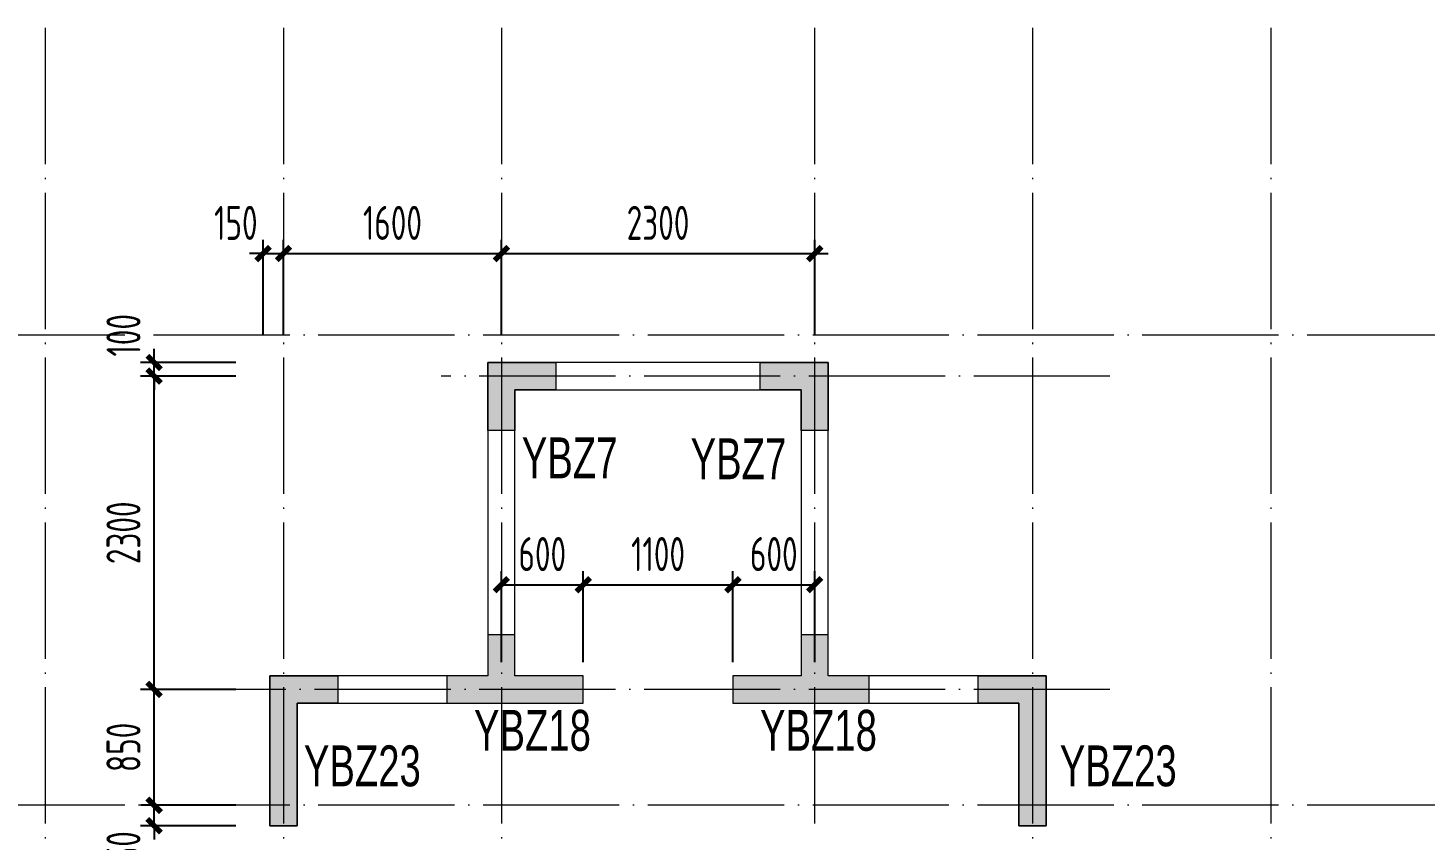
# Model space of a CAD drawing. Extents: x -129922 to 1190196, y -520662 to 139923.
# Drawn here: x 311029 to 321287, y -165079 to -159118 of the extents above; entities that cross this region are included whole.
import ezdxf
from ezdxf.enums import TextEntityAlignment as Align

# ---------------------------------------------------------------- set-up
doc = ezdxf.new("R2010")
doc.units = 0
doc.header["$LTSCALE"] = 1000
doc.header["$MEASUREMENT"] = 0
doc.linetypes.add('DOTE', pattern=[2.42, 2, -0.2, 0.02, -0.2])
for name, color, linetype, lineweight in [('A-轴线-塔楼', 1, 'DOTE', 9), ('S-基础-HATCH', 251, 'Continuous', 20), ('S-墙柱-COLU', 50, 'Continuous', 20), ('S-墙柱-DIM', 3, 'Continuous', 20), ('S-墙柱-WALL', 6, 'Continuous', 20), ('S-通用-TEXT', 7, 'Continuous', 20)]:
    doc.layers.add(name, color=color, linetype=linetype, lineweight=lineweight)
doc.styles.add('BW_Dim', font='Bweng.shx', dxfattribs={"width": 0.7, "bigfont": 'hztxt.shx'})
doc.styles.add('TSSD_Dimension', font='tssdeng.shx', dxfattribs={"width": 0.7, "bigfont": 'HZTXT.SHX'})
doc.styles.add('TSSD_REIN_T3', font='tssdeng.shx', dxfattribs={"width": 0.7, "bigfont": 'hztxt.shx'})
doc.dimstyles.new('_TCH_ARCH&&100', dxfattribs={"dimtxt": 250, "dimasz": 100, "dimexe": 100, "dimexo": 100, "dimgap": 100, "dimtad": 1, "dimdec": 0, "dimzin": 0, "dimdsep": 46, "dimtxsty": 'TSSD_REIN_T3', "dimblk": 'ARCHTICK', "dimcen": 0.09, "dimclrt": 7, "dimazin": 2, "dimtfac": 1, "dimtdec": 0, "dimtix": 1, "dimtmove": 2, "dimatfit": 3, "dimfxl": 0, "dimtolj": 1, "dimtzin": 0, "dimarcsym": 0})
doc.dimstyles.new('TSSD_100_100', dxfattribs={"dimtxt": 250, "dimasz": 100, "dimexe": 100, "dimexo": 200, "dimgap": 100, "dimtad": 1, "dimdec": 0, "dimzin": 0, "dimdsep": 46, "dimtxsty": 'TSSD_Dimension', "dimblk": 'ARCHTICK', "dimcen": 0, "dimdle": 100, "dimclrt": 7, "dimadec": 0, "dimazin": 0, "dimtfac": 1, "dimtdec": 0, "dimtix": 1, "dimtmove": 2, "dimatfit": 0, "dimfxl": 0, "dimtolj": 1, "dimtzin": 0, "dimarcsym": 0})

# ---------------------------------------------------------------- blocks, each defined once
blk = doc.blocks.new('ZHOUWANG3')
at = {"layer": 'A-轴线-塔楼', "linetype": 'DOTE', "ltscale": 0.5}
for p, q in [((107752, 248942), (107752, 239686)), ((109502, 248942), (109502, 241486)), ((111102, 248942), (111102, 242986)), ((113402, 248942), (113402, 243076)), ((115002, 248942), (115002, 241486)), ((116752, 248942), (116752, 239686)), ((139798, 246686), (85362, 246686)), ((115570, 246386), (110660, 246386)), ((115570, 244086), (109062, 244086)), ((139798, 243236), (85362, 243236))]:
    blk.add_line(p, q, dxfattribs=at)
blk = doc.blocks.new('_ArchTick')
at = {"color": 0, "linetype": 'ByBlock', "const_width": 0.4}
blk.add_lwpolyline([(-0.5, -0.5), (0.5, 0.5)], dxfattribs=at)
blk = doc.blocks.new('*D1867')
at = {"layer": 'Defpoints', "color": 0, "transparency": 16777216}
for p in [(316805, -160774), (314505, -161574), (316805, -161574)]:
    blk.add_point(p, dxfattribs=at)
at = {"layer": 'S-墙柱-DIM', "color": 0, "lineweight": -2, "transparency": 16777216}
for p, q in [((314505, -161374), (314505, -160674)), ((316805, -161374), (316805, -160674)), ((314405, -160774), (316905, -160774))]:
    blk.add_line(p, q, dxfattribs=at)
at = {"layer": 'S-墙柱-DIM', "color": 0, "lineweight": -2, "transparency": 16777216, "xscale": 100, "yscale": 100, "zscale": 100, "rotation": 180}
blk.add_blockref('_ArchTick', (314505, -160774), dxfattribs=at)
at = {"layer": 'S-墙柱-DIM', "color": 0, "lineweight": -2, "transparency": 16777216, "xscale": 100, "yscale": 100, "zscale": 100}
blk.add_blockref('_ArchTick', (316805, -160774), dxfattribs=at)
at = {"layer": 'S-墙柱-DIM', "color": 7, "transparency": 16777216, "insert": (315655, -160549), "char_height": 250, "attachment_point": 5, "style": 'TSSD_Dimension'}
blk.add_mtext('\\A1;2300', dxfattribs=at)
blk = doc.blocks.new('*D1868')
at = {"layer": 'Defpoints', "color": 0, "transparency": 16777216}
for p in [(314505, -160774), (312905, -161574), (314505, -161574)]:
    blk.add_point(p, dxfattribs=at)
at = {"layer": 'S-墙柱-DIM', "color": 0, "lineweight": -2, "transparency": 16777216}
for p, q in [((312905, -161374), (312905, -160674)), ((314505, -161374), (314505, -160674)), ((312805, -160774), (314605, -160774))]:
    blk.add_line(p, q, dxfattribs=at)
at = {"layer": 'S-墙柱-DIM', "color": 0, "lineweight": -2, "transparency": 16777216, "xscale": 100, "yscale": 100, "zscale": 100, "rotation": 180}
blk.add_blockref('_ArchTick', (312905, -160774), dxfattribs=at)
at = {"layer": 'S-墙柱-DIM', "color": 0, "lineweight": -2, "transparency": 16777216, "xscale": 100, "yscale": 100, "zscale": 100}
blk.add_blockref('_ArchTick', (314505, -160774), dxfattribs=at)
at = {"layer": 'S-墙柱-DIM', "color": 7, "transparency": 16777216, "insert": (313705, -160549), "char_height": 250, "attachment_point": 5, "style": 'TSSD_Dimension'}
blk.add_mtext('\\A1;1600', dxfattribs=at)
blk = doc.blocks.new('*D1869')
at = {"layer": 'Defpoints', "color": 0, "transparency": 16777216}
for p in [(312905, -160774), (312755, -161574), (312905, -161574)]:
    blk.add_point(p, dxfattribs=at)
at = {"layer": 'S-墙柱-DIM', "color": 0, "lineweight": -2, "transparency": 16777216}
for p, q in [((312755, -161374), (312755, -160674)), ((312905, -161374), (312905, -160674)), ((312755, -160774), (312655, -160774)), ((312755, -160774), (312905, -160774)), ((312905, -160774), (313005, -160774))]:
    blk.add_line(p, q, dxfattribs=at)
at = {"layer": 'S-墙柱-DIM', "color": 0, "lineweight": -2, "transparency": 16777216, "xscale": 100, "yscale": 100, "zscale": 100}
blk.add_blockref('_ArchTick', (312755, -160774), dxfattribs=at)
at = {"layer": 'S-墙柱-DIM', "color": 0, "lineweight": -2, "transparency": 16777216, "xscale": 100, "yscale": 100, "zscale": 100, "rotation": 180}
blk.add_blockref('_ArchTick', (312905, -160774), dxfattribs=at)
at = {"layer": 'S-墙柱-DIM', "color": 7, "transparency": 16777216, "insert": (312555, -160549), "char_height": 250, "attachment_point": 5, "style": 'TSSD_Dimension'}
blk.add_mtext('\\A1;150', dxfattribs=at)
blk = doc.blocks.new('*D1870')
at = {"layer": 'Defpoints', "color": 0, "transparency": 16777216}
for p in [(311955, -161574), (312755, -161574), (312755, -161674)]:
    blk.add_point(p, dxfattribs=at)
at = {"layer": 'S-墙柱-DIM', "color": 0, "lineweight": -2, "transparency": 16777216}
for p, q in [((311955, -161574), (311955, -161474)), ((312555, -161574), (311855, -161574)), ((311955, -161674), (311955, -161574)), ((312555, -161674), (311855, -161674)), ((311955, -161674), (311955, -161774))]:
    blk.add_line(p, q, dxfattribs=at)
at = {"layer": 'S-墙柱-DIM', "color": 0, "lineweight": -2, "transparency": 16777216, "xscale": 100, "yscale": 100, "zscale": 100}
for p, rotation in [((311955, -161574), 270), ((311955, -161674), 90)]:
    blk.add_blockref('_ArchTick', p, dxfattribs=dict(at, rotation=rotation))
at = {"layer": 'S-墙柱-DIM', "color": 7, "transparency": 16777216, "insert": (311730, -161374), "char_height": 250, "attachment_point": 5, "rotation": 90, "style": 'TSSD_Dimension'}
blk.add_mtext('\\A1;100', dxfattribs=at)
blk = doc.blocks.new('*D1871')
at = {"layer": 'Defpoints', "color": 0, "transparency": 16777216}
for p in [(311955, -161674), (312755, -161674), (312755, -163974)]:
    blk.add_point(p, dxfattribs=at)
at = {"layer": 'S-墙柱-DIM', "color": 0, "lineweight": -2, "transparency": 16777216}
for p, q in [((311955, -164074), (311955, -161574)), ((312555, -161674), (311855, -161674)), ((312555, -163974), (311855, -163974))]:
    blk.add_line(p, q, dxfattribs=at)
at = {"layer": 'S-墙柱-DIM', "color": 0, "lineweight": -2, "transparency": 16777216, "xscale": 100, "yscale": 100, "zscale": 100}
for p, rotation in [((311955, -161674), 90), ((311955, -163974), 270)]:
    blk.add_blockref('_ArchTick', p, dxfattribs=dict(at, rotation=rotation))
at = {"layer": 'S-墙柱-DIM', "color": 7, "transparency": 16777216, "insert": (311730, -162824), "char_height": 250, "attachment_point": 5, "rotation": 90, "style": 'TSSD_Dimension'}
blk.add_mtext('\\A1;2300', dxfattribs=at)
blk = doc.blocks.new('*D1872')
at = {"layer": 'Defpoints', "color": 0, "transparency": 16777216}
for p in [(311955, -163974), (312755, -163974), (312755, -164824)]:
    blk.add_point(p, dxfattribs=at)
at = {"layer": 'S-墙柱-DIM', "color": 0, "lineweight": -2, "transparency": 16777216}
for p, q in [((311955, -164924), (311955, -163874)), ((312555, -163974), (311855, -163974)), ((312555, -164824), (311855, -164824))]:
    blk.add_line(p, q, dxfattribs=at)
at = {"layer": 'S-墙柱-DIM', "color": 0, "lineweight": -2, "transparency": 16777216, "xscale": 100, "yscale": 100, "zscale": 100}
for p, rotation in [((311955, -163974), 90), ((311955, -164824), 270)]:
    blk.add_blockref('_ArchTick', p, dxfattribs=dict(at, rotation=rotation))
at = {"layer": 'S-墙柱-DIM', "color": 7, "transparency": 16777216, "insert": (311730, -164399), "char_height": 250, "attachment_point": 5, "rotation": 90, "style": 'TSSD_Dimension'}
blk.add_mtext('\\A1;850', dxfattribs=at)
blk = doc.blocks.new('*D1873')
at = {"layer": 'Defpoints', "color": 0, "transparency": 16777216}
for p in [(311955, -164824), (312755, -164824), (312755, -164974)]:
    blk.add_point(p, dxfattribs=at)
at = {"layer": 'S-墙柱-DIM', "color": 0, "lineweight": -2, "transparency": 16777216}
for p, q in [((311955, -164824), (311955, -164724)), ((312555, -164824), (311855, -164824)), ((311955, -164974), (311955, -164824)), ((312555, -164974), (311855, -164974)), ((311955, -164974), (311955, -165074))]:
    blk.add_line(p, q, dxfattribs=at)
at = {"layer": 'S-墙柱-DIM', "color": 0, "lineweight": -2, "transparency": 16777216, "xscale": 100, "yscale": 100, "zscale": 100}
for p, rotation in [((311955, -164824), 270), ((311955, -164974), 90)]:
    blk.add_blockref('_ArchTick', p, dxfattribs=dict(at, rotation=rotation))
at = {"layer": 'S-墙柱-DIM', "color": 7, "transparency": 16777216, "insert": (311730, -165174), "char_height": 250, "attachment_point": 5, "rotation": 90, "style": 'TSSD_Dimension'}
blk.add_mtext('\\A1;150', dxfattribs=at)
blk = doc.blocks.new('*D1958')
at = {"layer": 'Defpoints', "color": 0, "transparency": 16777216}
for p in [(315105, -163205), (314505, -163874), (315105, -163874)]:
    blk.add_point(p, dxfattribs=at)
at = {"layer": 'S-墙柱-DIM', "color": 0, "lineweight": -2, "transparency": 16777216}
for p, q in [((314505, -163774), (314505, -163105)), ((315105, -163774), (315105, -163105)), ((314505, -163205), (315105, -163205))]:
    blk.add_line(p, q, dxfattribs=at)
at = {"layer": 'S-墙柱-DIM', "color": 0, "lineweight": -2, "transparency": 16777216, "xscale": 100, "yscale": 100, "zscale": 100, "rotation": 180}
blk.add_blockref('_ArchTick', (314505, -163205), dxfattribs=at)
at = {"layer": 'S-墙柱-DIM', "color": 0, "lineweight": -2, "transparency": 16777216, "xscale": 100, "yscale": 100, "zscale": 100}
blk.add_blockref('_ArchTick', (315105, -163205), dxfattribs=at)
at = {"layer": 'S-墙柱-DIM', "color": 7, "transparency": 16777216, "insert": (314805, -162980), "char_height": 250, "attachment_point": 5, "style": 'TSSD_REIN_T3'}
blk.add_mtext('\\A1;600', dxfattribs=at)
blk = doc.blocks.new('*D1959')
at = {"layer": 'Defpoints', "color": 0, "transparency": 16777216}
for p in [(316205, -163205), (315105, -163874), (316205, -163874)]:
    blk.add_point(p, dxfattribs=at)
at = {"layer": 'S-墙柱-DIM', "color": 0, "lineweight": -2, "transparency": 16777216}
for p, q in [((315105, -163774), (315105, -163105)), ((316205, -163774), (316205, -163105)), ((315105, -163205), (316205, -163205))]:
    blk.add_line(p, q, dxfattribs=at)
at = {"layer": 'S-墙柱-DIM', "color": 0, "lineweight": -2, "transparency": 16777216, "xscale": 100, "yscale": 100, "zscale": 100, "rotation": 180}
blk.add_blockref('_ArchTick', (315105, -163205), dxfattribs=at)
at = {"layer": 'S-墙柱-DIM', "color": 0, "lineweight": -2, "transparency": 16777216, "xscale": 100, "yscale": 100, "zscale": 100}
blk.add_blockref('_ArchTick', (316205, -163205), dxfattribs=at)
at = {"layer": 'S-墙柱-DIM', "color": 7, "transparency": 16777216, "insert": (315655, -162980), "char_height": 250, "attachment_point": 5, "style": 'TSSD_REIN_T3'}
blk.add_mtext('\\A1;1100', dxfattribs=at)
blk = doc.blocks.new('*D1960')
at = {"layer": 'Defpoints', "color": 0, "transparency": 16777216}
for p in [(316805, -163205), (316205, -163874), (316805, -163874)]:
    blk.add_point(p, dxfattribs=at)
at = {"layer": 'S-墙柱-DIM', "color": 0, "lineweight": -2, "transparency": 16777216}
for p, q in [((316205, -163774), (316205, -163105)), ((316805, -163774), (316805, -163105)), ((316205, -163205), (316805, -163205))]:
    blk.add_line(p, q, dxfattribs=at)
at = {"layer": 'S-墙柱-DIM', "color": 0, "lineweight": -2, "transparency": 16777216, "xscale": 100, "yscale": 100, "zscale": 100, "rotation": 180}
blk.add_blockref('_ArchTick', (316205, -163205), dxfattribs=at)
at = {"layer": 'S-墙柱-DIM', "color": 0, "lineweight": -2, "transparency": 16777216, "xscale": 100, "yscale": 100, "zscale": 100}
blk.add_blockref('_ArchTick', (316805, -163205), dxfattribs=at)
at = {"layer": 'S-墙柱-DIM', "color": 7, "transparency": 16777216, "insert": (316505, -162980), "char_height": 250, "attachment_point": 5, "style": 'TSSD_REIN_T3'}
blk.add_mtext('\\A1;600', dxfattribs=at)

msp = doc.modelspace()

# ---------------------------------------------------------------- hatches: boundary and pattern name
at = {"layer": 'S-基础-HATCH', "ltscale": 0.2}
for points in [[(314604.6, -161773.8), (314604.6, -162073.8), (314404.6, -162073.8), (314404.6, -161573.8), (314904.6, -161573.8), (314904.6, -161773.8)], [(316704.6, -161773.8), (316404.6, -161773.8), (316404.6, -161573.8), (316904.6, -161573.8), (316904.6, -162073.8), (316704.6, -162073.8)], [(314404.6, -163873.8), (314104.6, -163873.8), (314104.6, -164073.8), (315104.6, -164073.8), (315104.6, -163873.8), (314604.6, -163873.8), (314604.6, -163573.8), (314404.6, -163573.8)], [(316904.6, -163873.8), (316904.6, -163573.8), (316704.6, -163573.8), (316704.6, -163873.8), (316204.6, -163873.8), (316204.6, -164073.8), (317204.6, -164073.8), (317204.6, -163873.8)], [(313004.6, -164073.8), (313004.6, -164973.8), (312804.6, -164973.8), (312804.6, -163873.8), (313304.6, -163873.8), (313304.6, -164073.8)], [(318304.6, -164073.8), (318004.6, -164073.8), (318004.6, -163873.8), (318504.6, -163873.8), (318504.6, -164973.8), (318304.6, -164973.8)]]:
    msp.add_hatch(color=256, dxfattribs=at).paths.add_polyline_path(points)

# ---------------------------------------------------------------- linework, layer by layer
at = {"layer": 'S-墙柱-COLU'}
for points in [[(314604.6, -161773.8), (314604.6, -162073.8), (314404.6, -162073.8), (314404.6, -161573.8), (314904.6, -161573.8), (314904.6, -161773.8)], [(316704.6, -161773.8), (316404.6, -161773.8), (316404.6, -161573.8), (316904.6, -161573.8), (316904.6, -162073.8), (316704.6, -162073.8)], [(314404.6, -163873.8), (314104.6, -163873.8), (314104.6, -164073.8), (315104.6, -164073.8), (315104.6, -163873.8), (314604.6, -163873.8), (314604.6, -163573.8), (314404.6, -163573.8)], [(316904.6, -163873.8), (316904.6, -163573.8), (316704.6, -163573.8), (316704.6, -163873.8), (316204.6, -163873.8), (316204.6, -164073.8), (317204.6, -164073.8), (317204.6, -163873.8)], [(313004.6, -164073.8), (313004.6, -164973.8), (312804.6, -164973.8), (312804.6, -163873.8), (313304.6, -163873.8), (313304.6, -164073.8)], [(318304.6, -164073.8), (318004.6, -164073.8), (318004.6, -163873.8), (318504.6, -163873.8), (318504.6, -164973.8), (318304.6, -164973.8)]]:
    msp.add_lwpolyline(points, close=True, dxfattribs=at)
at = {"layer": 'S-墙柱-WALL'}
msp.add_lwpolyline([(318504.6, -164973.8), (318504.6, -163873.8), (316904.6, -163873.8), (316904.6, -161573.8), (314404.6, -161573.8), (314404.6, -163873.8), (312804.6, -163873.8), (312804.6, -164973.8), (313004.6, -164973.8), (313004.6, -164073.8), (315104.6, -164073.8), (315104.6, -163873.8), (314604.6, -163873.8), (314604.6, -161773.8), (316704.6, -161773.8), (316704.6, -163873.8), (316204.6, -163873.8), (316204.6, -164073.8), (318304.6, -164073.8), (318304.6, -164973.8)], close=True, dxfattribs=at)

# ---------------------------------------------------------------- block references
msp.add_blockref('ZHOUWANG3', (203402.7, -408060.2))

# ---------------------------------------------------------------- texts
at = {"layer": 'S-通用-TEXT', "style": 'BW_Dim', "width": 0.7}
for p in [(314654.6, -162123.8), (315893.9, -162130.6)]:
    msp.add_text('YBZ7', height=300, dxfattribs=at).set_placement(p, align=Align.TOP_LEFT)
at = {"layer": 'S-通用-TEXT', "color": 2, "style": 'BW_Dim', "width": 0.7}
for s, p in [('YBZ18', (314303.5, -164123.8)), ('YBZ18', (316403.5, -164123.8)), ('YBZ23', (313054.6, -164384.6)), ('YBZ23', (318604.6, -164384.6))]:
    msp.add_text(s, height=300, dxfattribs=at).set_placement(p, align=Align.TOP_LEFT)

# ---------------------------------------------------------------- dimensions: what is measured, and where the dimension line sits
at = {"layer": 'S-墙柱-DIM'}
dim = msp.add_linear_dim(base=(312904.6, -160773.8), p1=(312754.6, -161573.8), p2=(312904.6, -161573.8), dimstyle='TSSD_100_100', dxfattribs=at)
dim.commit()
dim.dimension.update_dxf_attribs({"geometry": '*D1869', "text_midpoint": (312554.6, -160548.8), "dimtype": 128})
for base, p1, p2, picture, middle in [((314504.6, -160773.8), (312904.6, -161573.8), (314504.6, -161573.8), '*D1868', (313704.6, -160548.8)), ((316804.6, -160773.8), (314504.6, -161573.8), (316804.6, -161573.8), '*D1867', (315654.6, -160548.8))]:
    dim = msp.add_linear_dim(base=base, p1=p1, p2=p2, dimstyle='TSSD_100_100', dxfattribs=at)
    dim.commit()
    dim.dimension.update_dxf_attribs({"geometry": picture, "text_midpoint": middle})
for base, p1, p2, picture, middle in [((311954.6, -161573.8), (312754.6, -161673.8), (312754.6, -161573.8), '*D1870', (311729.6, -161373.8)), ((311954.6, -164823.8), (312754.6, -164973.8), (312754.6, -164823.8), '*D1873', (311729.6, -165173.8))]:
    dim = msp.add_linear_dim(base=base, p1=p1, p2=p2, angle=90, dimstyle='TSSD_100_100', dxfattribs=at)
    dim.commit()
    dim.dimension.update_dxf_attribs({"geometry": picture, "text_midpoint": middle, "dimtype": 128})
for base, p1, p2, picture, middle in [((311954.6, -161673.8), (312754.6, -163973.8), (312754.6, -161673.8), '*D1871', (311729.6, -162823.8)), ((311954.6, -163973.8), (312754.6, -164823.8), (312754.6, -163973.8), '*D1872', (311729.6, -164398.8))]:
    dim = msp.add_linear_dim(base=base, p1=p1, p2=p2, angle=90, dimstyle='TSSD_100_100', dxfattribs=at)
    dim.commit()
    dim.dimension.update_dxf_attribs({"geometry": picture, "text_midpoint": middle})
for p1, p2, picture, middle in [((314504.6, -163873.8), (315104.6, -163873.8), '*D1958', (314804.6, -162980)), ((315104.6, -163873.8), (316204.6, -163873.8), '*D1959', (315654.6, -162980)), ((316204.6, -163873.8), (316804.6, -163873.8), '*D1960', (316504.6, -162980))]:
    dim = msp.add_aligned_dim(p1=p1, p2=p2, distance=668.7, dimstyle='_TCH_ARCH&&100', dxfattribs=at)
    dim.commit()
    dim.dimension.update_dxf_attribs({"geometry": picture, "text_midpoint": middle})

doc.saveas('drawing.dxf')
